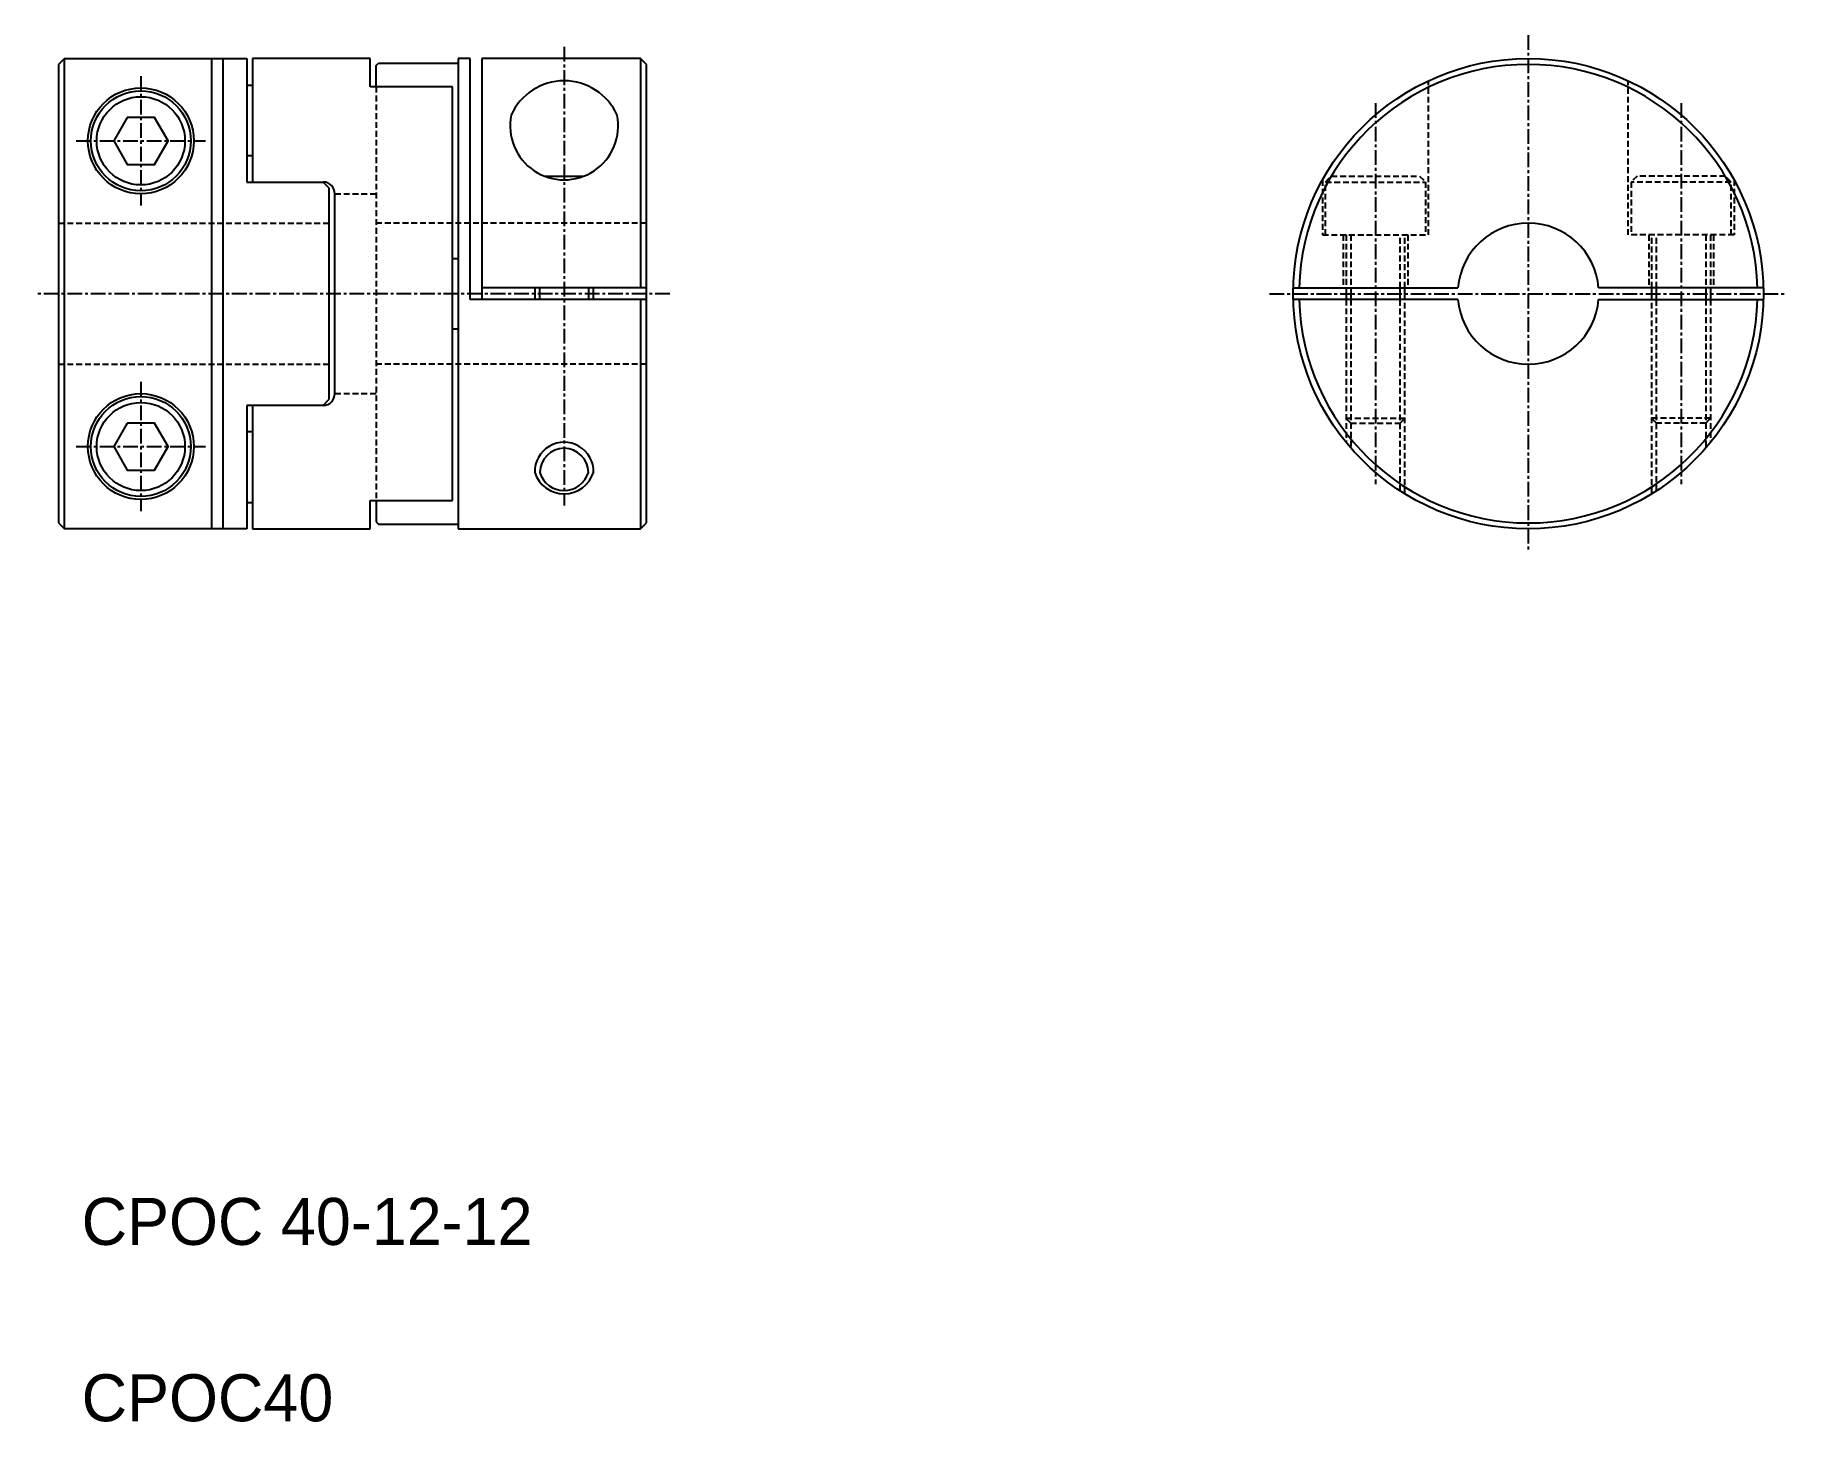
# Model space of a CAD drawing. Extents: x 73 to 222, y 10 to 128.
import ezdxf

# ---------------------------------------------------------------- set-up
doc = ezdxf.new("R2010")
doc.units = 0
doc.linetypes.add('CENTER', pattern=[2, 1.25, -0.25, 0.25, -0.25])
doc.linetypes.add('DASHED', pattern=[0.75, 0.5, -0.25])
doc.layers.get('0').update_dxf_attribs({"linetype": 'CONTINUOUS'})
doc.layers.add('CENTER', color=1, linetype='CENTER')

msp = doc.modelspace()

# ---------------------------------------------------------------- linework, layer by layer
at = {"color": 7, "linetype": 'CONTINUOUS'}
for p, q in [((75.930671, 125.908094), (75.430671, 125.408094)), ((75.430671, 125.408094), (75.430671, 86.408094)), ((75.930671, 125.908094), (91.430671, 125.908094)), ((75.930671, 85.908094), (75.930671, 125.908094)), ((88.430671, 125.908094), (88.430671, 85.908094)), ((89.430671, 85.908094), (89.430671, 125.908094)), ((91.430671, 125.908094), (91.430671, 115.408094)), ((91.930671, 125.908094), (91.930671, 115.408094)), ((101.930671, 125.908094), (91.930671, 125.908094)), ((101.930671, 123.50781), (101.930671, 125.908094)), ((102.430671, 125.308094), (102.630671, 125.508094)), ((102.430671, 123.50781), (102.430671, 125.308094)), ((102.630671, 125.508094), (109.430671, 125.508094)), ((109.430671, 125.908094), (109.430671, 85.908094)), ((110.430671, 125.908094), (109.430671, 125.908094)), ((110.430671, 105.408094), (110.430671, 125.908094)), ((124.930671, 125.908094), (111.430671, 125.908094)), ((111.430671, 125.908094), (111.430671, 105.408094)), ((124.930671, 125.908094), (124.930671, 106.408094)), ((125.430671, 125.408094), (124.930671, 125.908094)), ((125.430671, 86.408094), (125.430671, 125.408094)), ((91.430671, 123.658094), (91.930671, 123.658094)), ((108.930671, 123.50781), (101.930671, 123.50781)), ((108.930671, 88.308378), (108.930671, 123.50781)), ((91.430671, 117.658094), (91.930671, 117.658094)), ((91.430671, 115.408094), (97.930671, 115.408094)), ((98.430671, 114.908094), (97.930671, 115.408094)), ((98.430671, 114.908094), (98.430671, 96.908094)), ((116.75243, 115.908094), (120.108911, 115.908094)), ((98.930671, 97.408094), (98.930671, 114.408094)), ((108.930671, 108.908094), (109.430671, 108.908094)), ((125.430671, 106.408094), (111.430671, 106.408094)), ((115.930671, 106.408094), (115.930671, 105.408094)), ((120.930671, 105.408094), (120.930671, 106.408094)), ((180.436922, 106.408094), (194.451541, 106.408094)), ((184.930671, 106.408094), (184.930671, 105.408094)), ((189.930671, 105.408094), (189.930671, 106.408094)), ((220.42442, 106.408094), (206.409801, 106.408094)), ((210.930671, 105.408094), (210.930671, 106.408094)), ((215.930671, 106.408094), (215.930671, 105.408094)), ((125.430671, 105.408094), (110.430671, 105.408094)), ((124.930671, 105.408094), (124.930671, 85.908094)), ((194.451541, 105.408094), (180.436922, 105.408094)), ((206.409801, 105.408094), (220.42442, 105.408094)), ((108.930671, 102.908094), (109.430671, 102.908094)), ((97.930671, 96.408094), (98.430671, 96.908094)), ((97.930671, 96.408094), (91.430671, 96.408094)), ((91.430671, 96.408094), (91.430671, 85.908094)), ((91.930671, 96.408094), (91.930671, 85.908094)), ((91.930671, 94.158094), (91.430671, 94.158094)), ((91.430671, 88.158094), (91.930671, 88.158094)), ((101.930671, 88.308378), (108.930671, 88.308378)), ((101.930671, 85.908094), (101.930671, 88.308378)), ((102.430671, 88.308378), (102.430671, 86.508094)), ((102.430671, 86.508094), (102.630671, 86.308094)), ((75.430671, 86.408094), (75.930671, 85.908094)), ((91.430671, 85.908094), (75.930671, 85.908094)), ((91.930671, 85.908094), (101.930671, 85.908094)), ((94.430671, 85.908094), (94.430671, 85.908194)), ((96.930671, 85.908094), (96.930771, 85.908094)), ((102.630671, 86.308094), (109.430671, 86.308094)), ((109.430671, 85.908094), (124.930671, 85.908094)), ((124.930671, 85.908094), (125.430671, 86.408094))]:
    msp.add_line(p, q, dxfattribs=at)
at = {"color": 3, "linetype": 'DASHED'}
for p, q in [((191.930671, 110.908094), (191.930671, 124.011961)), ((208.930671, 110.908094), (208.930671, 124.011961)), ((102.430671, 123.50781), (102.430671, 88.308378)), ((182.930671, 115.590552), (182.930671, 110.908094)), ((183.180671, 115.408094), (183.680671, 115.908094)), ((183.180671, 110.908094), (183.180671, 115.408094)), ((183.180671, 115.408094), (191.680671, 115.408094)), ((183.680671, 115.908094), (191.180671, 115.908094)), ((191.180671, 115.908094), (191.680671, 115.408094)), ((191.680671, 115.408094), (191.680671, 110.908094)), ((209.680671, 115.908094), (209.180671, 115.408094)), ((217.680671, 115.408094), (209.180671, 115.408094)), ((209.180671, 115.408094), (209.180671, 110.908094)), ((217.180671, 115.908094), (209.680671, 115.908094)), ((217.680671, 115.408094), (217.180671, 115.908094)), ((217.680671, 110.908094), (217.680671, 115.408094)), ((217.930671, 115.590552), (217.930671, 110.908094)), ((98.930671, 114.408094), (102.430671, 114.408094)), ((75.430671, 111.908094), (98.477332, 111.908094)), ((125.430671, 111.908094), (102.430671, 111.908094)), ((182.930671, 110.908094), (191.930671, 110.908094)), ((184.680671, 110.908094), (184.680671, 106.408094)), ((184.930671, 110.908094), (184.930671, 106.408094)), ((185.330671, 110.908094), (185.330671, 106.408094)), ((189.530671, 106.408094), (189.530671, 110.908094)), ((189.930671, 106.408094), (189.930671, 110.908094)), ((190.180671, 110.908094), (190.180671, 106.408094)), ((217.930671, 110.908094), (208.930671, 110.908094)), ((210.680671, 110.908094), (210.680671, 106.408094)), ((210.930671, 106.408094), (210.930671, 110.908094)), ((211.330671, 106.408094), (211.330671, 110.908094)), ((215.530671, 110.908094), (215.530671, 106.408094)), ((215.930671, 110.908094), (215.930671, 106.408094)), ((216.180671, 110.908094), (216.180671, 106.408094)), ((184.930671, 105.408094), (184.930671, 93.268869)), ((185.330671, 105.408094), (185.330671, 92.793598)), ((189.530671, 89.139373), (189.530671, 105.408094)), ((189.930671, 88.88605), (189.930671, 105.408094)), ((210.930671, 88.88605), (210.930671, 105.408094)), ((211.330671, 89.139373), (211.330671, 105.408094)), ((215.530671, 105.408094), (215.530671, 92.793598)), ((215.930671, 105.408094), (215.930671, 93.268869)), ((75.430671, 99.908094), (98.477332, 99.908094)), ((125.430671, 99.908094), (102.430671, 99.908094)), ((98.930671, 97.408094), (102.430671, 97.408094)), ((184.930671, 95.308094), (189.930671, 95.308094)), ((185.330671, 94.908094), (184.930671, 95.308094)), ((185.330671, 94.908094), (189.530671, 94.908094)), ((189.530671, 94.908094), (189.930671, 95.308094)), ((215.930671, 95.308094), (210.930671, 95.308094)), ((211.330671, 94.908094), (210.930671, 95.308094)), ((215.530671, 94.908094), (211.330671, 94.908094)), ((215.530671, 94.908094), (215.930671, 95.308094))]:
    msp.add_line(p, q, dxfattribs=at)
at = {"color": 3, "linetype": 'CONTINUOUS'}
for p, q in [((116.330671, 106.408094), (116.330671, 105.408094)), ((120.530671, 105.408094), (120.530671, 106.408094)), ((185.330671, 106.408094), (185.330671, 105.408094)), ((189.530671, 105.408094), (189.530671, 106.408094)), ((211.330671, 105.408094), (211.330671, 106.408094)), ((215.530671, 106.408094), (215.530671, 105.408094))]:
    msp.add_line(p, q, dxfattribs=at)
at = {"color": 7, "linetype": 'CONTINUOUS'}
for points in [[(81.27597, 120.908094), (80.12127, 118.908094), (81.27597, 116.908094), (83.585371, 116.908094), (84.740072, 118.908094), (83.585371, 120.908094)], [(81.27597, 94.908094), (80.12127, 92.908094), (81.27597, 90.908094), (83.585371, 90.908094), (84.740072, 92.908094), (83.585371, 94.908094)]]:
    msp.add_lwpolyline(points, close=True, dxfattribs=at)
for centre, radius in [((200.430671, 105.908094), 20), ((82.430671, 118.908094), 4.5), ((82.430671, 118.908094), 4.25), ((82.430671, 118.908094), 3.75), ((82.430671, 92.908094), 4.5), ((82.430671, 92.908094), 4.25), ((82.430671, 92.908094), 3.75)]:
    msp.add_circle(centre, radius, dxfattribs=at)
for centre, radius, start, end in [((200.430671, 105.908094), 19.5, 1.469284, 178.530716), ((118.430671, 119.074219), 4.937742, 24.307735, 155.692265), ((118.430671, 120.184159), 4.593607, 168.413422, 11.586578), ((97.930671, 114.408094), 1, 0, 90), ((200.430671, 105.908094), 6, 4.78019185, 175.21980815), ((200.430671, 105.908094), 19.5, 181.469284, 358.530716), ((200.430671, 105.908094), 6, 184.78019185, 355.21980815), ((97.930671, 97.408094), 1, 270, 0), ((118.430671, 90.688594), 2.067105, 0.576994, 179.423006), ((118.430671, 91.314662), 2.153792, 196.320907, 343.679093)]:
    msp.add_arc(centre, radius, start, end, dxfattribs=at)
at = {"color": 3, "linetype": 'CONTINUOUS'}
for centre, radius, start, end in [((118.430671, 90.768179), 2.500691, 358.653366, 181.346634), ((118.430671, 91.511598), 2.625549, 197.790155, 342.209845)]:
    msp.add_arc(centre, radius, start, end, dxfattribs=at)
at = {"layer": 'CENTER', "color": 1, "linetype": 'CENTER'}
for p, q in [((118.430671, 126.908094), (118.430671, 87.88605)), ((200.430671, 127.908094), (200.430671, 83.908094)), ((82.430671, 124.408094), (82.430671, 113.408094)), ((187.430671, 122.106778), (187.430671, 89.70941)), ((213.430671, 122.106778), (213.430671, 89.70941)), ((76.930671, 118.908094), (87.930671, 118.908094)), ((127.430671, 105.908094), (73.430671, 105.908094)), ((178.430671, 105.908094), (222.430671, 105.908094)), ((82.430671, 98.408094), (82.430671, 87.408094)), ((76.930671, 92.908094), (87.930671, 92.908094))]:
    msp.add_line(p, q, dxfattribs=at)

# ---------------------------------------------------------------- texts
at = {"color": 7, "linetype": 'CONTINUOUS'}
for s, p in [('CPOC 40-12-12', (77.39495, 25)), ('CPOC40', (77.39495, 10))]:
    msp.add_text(s, height=4, dxfattribs=at).set_placement(p)

doc.saveas('drawing.dxf')
